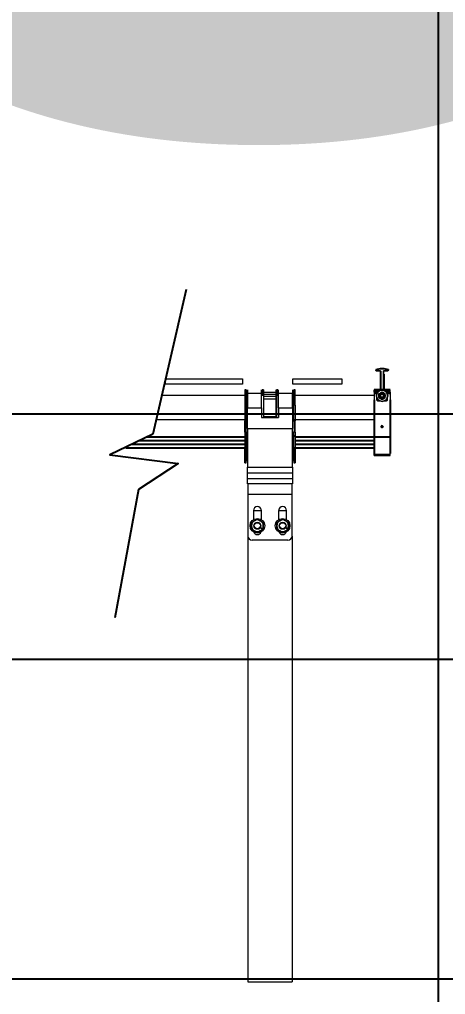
# Model space of a CAD drawing. Header units: feet. Extents: x -17 to 453, y -41 to 31.
# Drawn here: x 75.38 to 77.59, y 3.27 to 8.33 of the extents above; entities that cross this region are included whole.
import ezdxf
from ezdxf.enums import TextEntityAlignment as Align

# ---------------------------------------------------------------- set-up
doc = ezdxf.new("R2018")
doc.units = ezdxf.units.FT
doc.header["$MEASUREMENT"] = 0
for name, color, linetype in [('ATI CENTER SUPPORT', 7, 'Continuous'), ('ATI_EARTH', 34, 'Continuous'), ('DC STRING CABLES', 30, 'Continuous'), ('G-ANNO-TEXT', 1, 'Continuous')]:
    doc.layers.add(name, color=color, linetype=linetype)
doc.layers.add('G-NPLT', color=67, linetype='Continuous', plot=False)
doc.styles.add('NEI-A', font='arial.ttf')
doc.styles.get("Standard").update_dxf_attribs({"font": 'arial.ttf'})

# ---------------------------------------------------------------- blocks, each defined once
blk = doc.blocks.new('DETAIL_TITLE')
at = {"style": 'NEI-A', "flags": 8}
blk.add_attdef('#', text='', height=0.2, dxfattribs=at).set_placement((0.5922, -0.5109), align=Align.MIDDLE_CENTER)
at = {"lineweight": 30, "style": '', "flags": 104}
blk.add_attdef('DETAIL_TITLE', text='', height=0.2, dxfattribs=at).set_placement((0.9099, -0.5251), align=Align.BOTTOM_LEFT)
at = {"style": 'NEI-A'}
for tag, p in [('SCALE:', (0.9386, -0.7379)), ('1"_=_', (1.5474, -0.7379))]:
    blk.add_attdef(tag, text='', height=0.1, dxfattribs=at).set_placement(p, align=Align.BOTTOM_LEFT)
blk = doc.blocks.new('CLAMP')
at = {"color": 3, "linetype": 'Continuous', "lineweight": 15}
for p, q in [((-0.0144, 0.1299), (-0.0144, 0.1287)), ((-0.0048, 0.1326), (-0.0142, 0.1302)), ((-0.0048, 0.1315), (-0.0142, 0.129)), ((-0.0142, 0.1302), (-0.0142, 0.129)), ((-0.0131, 0.1275), (-0.004, 0.1275)), ((-0.0048, 0.1326), (-0.0048, 0.1315)), ((0.0048, 0.1326), (-0.0048, 0.1326)), ((0.0048, 0.1315), (-0.0048, 0.1315)), ((-0.0032, 0.1267), (-0.0032, 0.091)), ((0.0032, 0.1242), (0.0032, 0.1267)), ((0.0032, 0.091), (0.0032, 0.1242)), ((0.004, 0.1275), (0.0131, 0.1275)), ((0.0048, 0.1326), (0.0048, 0.1315)), ((0.0142, 0.1302), (0.0048, 0.1326)), ((0.0142, 0.129), (0.0048, 0.1315)), ((0.0142, 0.1302), (0.0142, 0.129)), ((0.0144, 0.1299), (0.0144, 0.1287)), ((-0.0032, 0.0921), (-0.0037, 0.0916)), ((-0.0037, 0.0916), (-0.0037, 0.0905)), ((-0.0037, 0.0916), (-0.0037, 0.0916)), ((-0.0032, 0.091), (-0.0037, 0.0905)), ((-0.0037, 0.0905), (-0.0032, 0.09)), ((-0.0032, 0.09), (-0.0032, 0.0851)), ((0.0032, 0.0921), (0.0037, 0.0916)), ((0.0032, 0.091), (0.0037, 0.0905)), ((0.0037, 0.0905), (0.0032, 0.09)), ((0.0032, 0.0839), (0.0032, 0.09)), ((0.0037, 0.0916), (0.0037, 0.0905)), ((0.0037, 0.0916), (0.0037, 0.0916)), ((-0.0182, 0.0808), (-0.0182, 0.0839)), ((-0.0182, 0.0782), (-0.0182, 0.0808)), ((-0.0182, 0.0808), (-0.0117, 0.0808)), ((-0.0182, 0.0782), (-0.0182, 0.0778)), ((-0.0182, 0.0782), (-0.0117, 0.0782)), ((-0.0182, 0.0778), (-0.0182, 0.0758)), ((-0.0117, 0.0778), (-0.0182, 0.0778)), ((-0.0182, 0.0758), (-0.0182, -0.0236)), ((-0.0117, 0.0758), (-0.0182, 0.0758)), ((-0.0117, 0.0828), (-0.0117, 0.0821)), ((-0.0117, 0.0821), (-0.0117, 0.0755)), ((-0.0072, 0.0839), (-0.0102, 0.0837)), ((-0.0102, 0.0839), (-0.0102, 0.0837)), ((-0.0036, 0.0766), (-0.0072, 0.0745)), ((-0.0072, 0.0704), (-0.0072, 0.0745)), ((-0.0072, 0.0662), (-0.0072, 0.0704)), ((-0.0035, 0.0851), (-0.0049, 0.0851)), ((-0.0035, 0.0851), (-0.0049, 0.0851)), ((-0.0049, 0.0848), (-0.0041, 0.0848)), ((-0.0041, 0.0841), (-0.0049, 0.084)), ((-0.0041, 0.0848), (-0.0041, 0.0841)), ((0, 0.0787), (-0.0036, 0.0766)), ((0.0036, 0.0766), (0, 0.0787)), ((0.0072, 0.0745), (0.0036, 0.0766)), ((0.0102, 0.0837), (0.0072, 0.0839)), ((0.0072, 0.0704), (0.0072, 0.0745)), ((0.0072, 0.0662), (0.0072, 0.0704)), ((0.0102, 0.0839), (0.0102, 0.0837)), ((0.0117, 0.0828), (0.0117, 0.0821)), ((0.0117, 0.0755), (0.0117, 0.0821)), ((0.0117, 0.0808), (0.0182, 0.0808)), ((0.0117, 0.0782), (0.0182, 0.0782)), ((0.0182, 0.0778), (0.0117, 0.0778)), ((0.0182, 0.0758), (0.0117, 0.0758)), ((0.0182, 0.0808), (0.0182, 0.0839)), ((0.0182, 0.0782), (0.0182, 0.0808)), ((0.0182, 0.0782), (0.0182, 0.0778)), ((0.0182, 0.0778), (0.0182, 0.0758)), ((0.0182, 0.0758), (0.0182, -0.0236)), ((-0.0117, 0.0652), (-0.0117, 0.0605)), ((-0.0101, 0.0589), (-0.0056, 0.0589)), ((-0.0072, 0.0662), (-0.0036, 0.0642)), ((-0.0036, 0.0642), (0, 0.0621)), ((0, 0.0621), (0.0036, 0.0642)), ((0.0036, 0.0642), (0.0072, 0.0662)), ((0.0056, 0.0589), (0.0101, 0.0589)), ((0.0117, 0.0605), (0.0117, 0.0652)), ((0.0182, -0.0236), (-0.0182, -0.0236)), ((-0.0182, -0.0633), (-0.0182, -0.0236)), ((0.0182, -0.0633), (0.0182, -0.0236)), ((0.0182, -0.0633), (-0.0182, -0.0633)), ((-0.0182, -0.0657), (-0.0182, -0.0633)), ((0.0182, -0.0657), (-0.0182, -0.0657)), ((0.0182, -0.0657), (0.0182, -0.0633))]:
    blk.add_line(p, q, dxfattribs=at)
at = {"color": 3}
for p, q in [((-0.0182, 0.0839), (0.0182, 0.0839)), ((-0.0182, 0.0612), (-0.0182, -0.0612))]:
    blk.add_line(p, q, dxfattribs=at)
at = {"color": 3, "linetype": 'Continuous', "lineweight": 15}
for radius in [0.0128, 0.0048, 0.0036]:
    blk.add_circle((0, 0.0704), radius, dxfattribs=at)
at = {"color": 3}
blk.add_circle((0, 0), 0.00147, dxfattribs=at)
at = {"color": 3, "linetype": 'Continuous', "lineweight": 15}
for centre, radius, start, end in [((-0.0141, 0.1299), 0.0003, 104.672, 179.9818), ((-0.0141, 0.1287), 0.0003, 104.672, 179.9818), ((-0.0131, 0.1287), 0.00128, 180.0273, 270.0273), ((-0.004, 0.1267), 0.000799, 0.0273, 90.0273), ((0.004, 0.1267), 0.000799, 89.9727, 179.9727), ((0.0131, 0.1287), 0.00128, 269.9727, 359.9727), ((0.0141, 0.1299), 0.0003, 0.0182, 75.328), ((0.0141, 0.1287), 0.0003, 0.0182, 75.328), ((-0.0103, 0.0829), 0.00139, 133.1103, 183.5333), ((-0.0101, 0.0821), 0.0016, 93.3224, 179.9748), ((0, 0.0704), 0.00719, 120, 180), ((0, 0.0704), 0.00719, 180, 240), ((-0.0042, 0.0851), 0.00101, 273.3224, 359.9748), ((0, 0.0704), 0.00719, 60, 120), ((0, 0.0704), 0.00719, 0, 60), ((0, 0.0704), 0.00719, 300, 0), ((0.0101, 0.0821), 0.0016, 0.0252, 86.6776), ((0.0102, 0.0828), 0.00154, 359.0792, 44.4283), ((-0.0101, 0.0605), 0.0016, 180.0273, 270.0273), ((0, 0.0704), 0.00719, 240, 300), ((0.0101, 0.0605), 0.0016, 269.9727, 359.9727)]:
    blk.add_arc(centre, radius, start, end, dxfattribs=at)
blk.add_ellipse((-0.0042, 0.0859), major_axis=(0, 0.00107), ratio=0.942202, start_param=3.200091, end_param=4.712389, dxfattribs=at)
blk = doc.blocks.new('BEARING COLUMN')
at = {"color": 253, "linetype": 'Continuous', "lineweight": 15}
for p, q in [((-0.0543, 0.0835), (-0.0575, 0.0835)), ((-0.0575, 0.0835), (-0.0575, 0.0488)), ((-0.0543, 0.0835), (-0.0543, 0.0488)), ((-0.0512, 0.0781), (-0.0543, 0.0781)), ((-0.0512, 0.0839), (-0.0512, 0.0762)), ((-0.0512, 0.0762), (-0.0192, 0.0762)), ((-0.0512, 0.0755), (-0.0512, 0.0762)), ((-0.0192, 0.0755), (-0.0512, 0.0755)), ((-0.0512, 0.0755), (-0.0512, 0.0431)), ((-0.0192, 0.0762), (-0.0192, 0.0839)), ((-0.0181, 0.0781), (-0.0192, 0.0781)), ((-0.0192, 0.0755), (-0.0192, 0.0762)), ((-0.0192, 0.0431), (-0.0192, 0.0755)), ((-0.0149, 0.0835), (-0.0181, 0.0835)), ((-0.0181, 0.0835), (-0.0181, 0.0778)), ((-0.0149, 0.0778), (-0.0181, 0.0778)), ((-0.0181, 0.0778), (-0.0181, 0.072)), ((-0.0149, 0.072), (-0.0181, 0.072)), ((-0.0149, 0.0835), (-0.0149, 0.0778)), ((-0.0149, 0.0778), (-0.0149, 0.072)), ((-0.0149, 0.072), (-0.0149, 0.021)), ((-0.0141, 0.0784), (-0.0141, 0.0839)), ((-0.0141, 0.0784), (0.0141, 0.0784)), ((-0.0141, 0.0737), (-0.0141, 0.0784)), ((-0.0141, 0.0737), (0.0141, 0.0737)), ((-0.0141, 0.0691), (-0.0141, 0.0737)), ((-0.0141, 0.0691), (0.0141, 0.0691)), ((-0.0141, 0.0634), (-0.0141, 0.0691)), ((0.0141, 0.0784), (0.0141, 0.0839)), ((0.0141, 0.0737), (0.0141, 0.0784)), ((0.0141, 0.0691), (0.0141, 0.0737)), ((0.0141, 0.0634), (0.0141, 0.0691)), ((0.0181, 0.0835), (0.0149, 0.0835)), ((0.0149, 0.0835), (0.0149, 0.0778)), ((0.0149, 0.0778), (0.0181, 0.0778)), ((0.0149, 0.0778), (0.0149, 0.072)), ((0.0149, 0.072), (0.0149, 0.021)), ((0.0149, 0.072), (0.0181, 0.072)), ((0.0181, 0.0835), (0.0181, 0.0778)), ((0.0192, 0.0781), (0.0181, 0.0781)), ((0.0181, 0.0778), (0.0181, 0.072)), ((0.0192, 0.0762), (0.0192, 0.0839)), ((0.0192, 0.0762), (0.0512, 0.0762)), ((0.0192, 0.0755), (0.0192, 0.0762)), ((0.0512, 0.0755), (0.0192, 0.0755)), ((0.0192, 0.0431), (0.0192, 0.0755)), ((0.0512, 0.0839), (0.0512, 0.0762)), ((0.0543, 0.0781), (0.0512, 0.0781)), ((0.0512, 0.0762), (0.0512, 0.0755)), ((0.0512, 0.0431), (0.0512, 0.0755)), ((0.0575, 0.0835), (0.0543, 0.0835)), ((0.0543, 0.0488), (0.0543, 0.0835)), ((0.0575, 0.0488), (0.0575, 0.0835)), ((-0.0543, 0.0488), (-0.0575, 0.0488)), ((-0.0575, 0.0488), (-0.0575, 0.0131)), ((-0.0543, 0.0488), (-0.0543, 0.0131)), ((-0.0141, 0.0612), (-0.0149, 0.0612)), ((-0.0141, 0.0581), (-0.0149, 0.0581)), ((-0.0141, 0.0634), (0.0141, 0.0634)), ((-0.0141, 0.0228), (-0.0141, 0.0634)), ((0.0141, 0.0228), (0.0141, 0.0634)), ((0.0149, 0.0612), (0.0141, 0.0612)), ((0.0149, 0.0581), (0.0141, 0.0581)), ((0.0575, 0.0488), (0.0543, 0.0488)), ((0.0543, 0.0131), (0.0543, 0.0488)), ((0.0575, 0.0488), (0.0575, 0.0131)), ((-0.0512, 0.0431), (-0.0192, 0.0431)), ((-0.0512, -0.0042), (-0.0512, 0.0431)), ((-0.0192, 0.0431), (-0.0192, 0.0211)), ((-0.0141, 0.0284), (-0.0149, 0.0284)), ((-0.0141, 0.0228), (0.0141, 0.0228)), ((-0.0141, 0.0218), (-0.0141, 0.0228)), ((0.0149, 0.0284), (0.0141, 0.0284)), ((0.0141, 0.0218), (0.0141, 0.0228)), ((0.0192, 0.0431), (0.0192, 0.0211)), ((0.0192, 0.0431), (0.0512, 0.0431)), ((0.0512, 0.0431), (0.0512, -0.0042)), ((-0.0543, 0.0131), (-0.0575, 0.0131)), ((-0.0575, -0.0125), (-0.0575, 0.0131)), ((-0.0549, 0.0131), (-0.0549, -0.0125)), ((-0.0543, 0.0131), (-0.0512, 0.0131)), ((-0.0192, 0.0211), (0.0192, 0.0211)), ((-0.0141, 0.0218), (0.0141, 0.0218)), ((-0.0141, 0.0211), (-0.0141, 0.0218)), ((0.0141, 0.0211), (0.0141, 0.0218)), ((0.0512, 0.0131), (0.0543, 0.0131)), ((0.0575, 0.0131), (0.0543, 0.0131)), ((0.0549, 0.0131), (0.0549, -0.0125)), ((0.0575, -0.0125), (0.0575, 0.0131)), ((-0.0575, -0.0125), (-0.0575, -0.0482)), ((-0.0535, -0.0125), (-0.0575, -0.0125)), ((-0.0535, -0.0125), (-0.0512, -0.0125)), ((-0.0535, -0.0125), (-0.0535, -0.0775)), ((-0.0512, -0.0042), (0.0512, -0.0042)), ((-0.0512, -0.0042), (-0.0512, -0.0921)), ((0.0512, -0.0921), (0.0512, -0.0042)), ((0.0512, -0.0125), (0.0535, -0.0125)), ((0.0575, -0.0125), (0.0535, -0.0125)), ((0.0535, -0.0775), (0.0535, -0.0125)), ((0.0575, -0.0125), (0.0575, -0.0482)), ((-0.0543, -0.023), (-0.0543, -0.0482)), ((0.0543, -0.0482), (0.0543, -0.023)), ((-0.0543, -0.0482), (-0.0575, -0.0482)), ((-0.0575, -0.0829), (-0.0575, -0.0482)), ((-0.0543, -0.0829), (-0.0543, -0.0482)), ((0.0575, -0.0482), (0.0543, -0.0482)), ((0.0543, -0.0482), (0.0543, -0.0829)), ((0.0575, -0.0482), (0.0575, -0.0829)), ((-0.0575, -0.0829), (-0.0543, -0.0829)), ((-0.0535, -0.0775), (-0.0512, -0.0775)), ((0.0512, -0.0775), (0.0535, -0.0775)), ((0.0543, -0.0829), (0.0575, -0.0829)), ((-0.0512, -0.0921), (0.0512, -0.0921)), ((-0.0512, -0.1056), (-0.0512, -0.0921)), ((-0.0512, -0.1056), (0.0512, -0.1056)), ((-0.0512, -0.1182), (-0.0512, -0.1056)), ((0.0512, -0.0921), (0.0512, -0.1056)), ((0.0512, -0.1056), (0.0512, -0.1182)), ((-0.0512, -0.1182), (0.0512, -0.1182)), ((-0.0512, -0.13), (-0.0512, -0.1182)), ((-0.0512, -0.13), (0.0512, -0.13)), ((-0.0512, -0.1308), (-0.0512, -0.13)), ((0.0512, -0.1308), (-0.0512, -0.1308)), ((-0.0504, -0.1308), (-0.0504, -0.1548)), ((0.0504, -0.1548), (0.0504, -0.1308)), ((0.0512, -0.1182), (0.0512, -0.13)), ((0.0512, -0.13), (0.0512, -0.1308)), ((0.0504, -0.1548), (-0.0504, -0.1548)), ((-0.0504, -0.1548), (-0.0504, -0.2494)), ((0.0504, -0.2494), (0.0504, -0.1548)), ((-0.0379, -0.1915), (-0.0379, -0.2121)), ((-0.0378, -0.191), (-0.0197, -0.191)), ((-0.0197, -0.2121), (-0.0197, -0.1915)), ((0.0197, -0.191), (0.0378, -0.191)), ((0.0197, -0.1915), (0.0197, -0.2121)), ((0.0379, -0.2121), (0.0379, -0.1915)), ((-0.042, -0.2185), (-0.0354, -0.2147)), ((-0.042, -0.2261), (-0.042, -0.2185)), ((-0.0354, -0.2147), (-0.0288, -0.2108)), ((-0.0288, -0.2108), (-0.0222, -0.2147)), ((-0.0222, -0.2147), (-0.0155, -0.2185)), ((-0.0155, -0.2185), (-0.0155, -0.2261)), ((0.0155, -0.2185), (0.0222, -0.2147)), ((0.0155, -0.2261), (0.0155, -0.2185)), ((0.0222, -0.2147), (0.0288, -0.2108)), ((0.0288, -0.2108), (0.0354, -0.2147)), ((0.0354, -0.2147), (0.042, -0.2185)), ((0.042, -0.2185), (0.042, -0.2261)), ((-0.042, -0.2338), (-0.042, -0.2261)), ((-0.0354, -0.2376), (-0.042, -0.2338)), ((-0.0288, -0.2414), (-0.0354, -0.2376)), ((-0.0222, -0.2376), (-0.0288, -0.2414)), ((-0.0155, -0.2338), (-0.0222, -0.2376)), ((-0.0216, -0.2297), (-0.0221, -0.2306)), ((-0.0221, -0.2306), (-0.0207, -0.2314)), ((-0.0216, -0.2297), (-0.0202, -0.2305)), ((-0.0202, -0.2305), (-0.0207, -0.2314)), ((-0.0207, -0.2314), (-0.0189, -0.2324)), ((-0.0202, -0.2305), (-0.0184, -0.2316)), ((-0.0184, -0.2316), (-0.0189, -0.2324)), ((-0.0155, -0.2261), (-0.0155, -0.2338)), ((0.0155, -0.2338), (0.0155, -0.2261)), ((0.0222, -0.2376), (0.0155, -0.2338)), ((0.0288, -0.2414), (0.0222, -0.2376)), ((0.0354, -0.2376), (0.0288, -0.2414)), ((0.042, -0.2338), (0.0354, -0.2376)), ((0.036, -0.2297), (0.0355, -0.2306)), ((0.0355, -0.2306), (0.0369, -0.2314)), ((0.036, -0.2297), (0.0374, -0.2305)), ((0.0374, -0.2305), (0.0369, -0.2314)), ((0.0369, -0.2314), (0.0387, -0.2324)), ((0.0374, -0.2305), (0.0392, -0.2316)), ((0.0392, -0.2316), (0.0387, -0.2324)), ((0.042, -0.2261), (0.042, -0.2338)), ((-0.0504, -0.2494), (-0.0504, -1.2658)), ((0.0408, -0.259), (-0.0408, -0.259)), ((0.0504, -0.2494), (0.0504, -1.2658)), ((-0.0504, -1.2658), (0.0504, -1.2658))]:
    blk.add_line(p, q, dxfattribs=at)
at = {"color": 253, "linetype": 'Continuous', "lineweight": 15, "flags": 128}
for points in [[(-0.0543, -0.023), (-0.0542, -0.0214), (-0.0539, -0.0151), (-0.0538, -0.0142), (-0.0538, -0.0136), (-0.0537, -0.0132), (-0.0536, -0.013), (-0.0536, -0.0128), (-0.0536, -0.0127), (-0.0536, -0.0126), (-0.0535, -0.0126), (-0.0535, -0.0125), (-0.0535, -0.0125), (-0.0535, -0.0125), (-0.0535, -0.0125), (-0.0535, -0.0125)], [(0.0535, -0.0125), (0.0535, -0.0125), (0.0535, -0.0125), (0.0535, -0.0125), (0.0536, -0.0126), (0.0537, -0.0131), (0.0539, -0.015), (0.0543, -0.023)]]:
    blk.add_lwpolyline(points, dxfattribs=at)
at = {"color": 253, "linetype": 'Continuous', "lineweight": 15}
for centre, radius in [((-0.0288, -0.2261), 0.0167), ((-0.0288, -0.2261), 0.00806), ((-0.0288, -0.2261), 0.00709), ((0.0288, -0.2261), 0.0167), ((0.0288, -0.2261), 0.00806), ((0.0288, -0.2261), 0.00709)]:
    blk.add_circle(centre, radius, dxfattribs=at)
for centre, radius, start, end in [((-0.0535, -0.0783), 0.0008, 90, 180), ((0.0535, -0.0783), 0.0008, 0, 90), ((-0.0288, -0.1915), 0.00907, 0, 180), ((0.0288, -0.1915), 0.00907, 0, 180), ((-0.0288, -0.2261), 0.0133, 120, 180), ((-0.0288, -0.2261), 0.0133, 60, 120), ((-0.0288, -0.2261), 0.0133, 0, 60), ((0.0288, -0.2261), 0.0133, 120, 180), ((0.0288, -0.2261), 0.0133, 60, 120), ((0.0288, -0.2261), 0.0133, 0, 60), ((-0.0288, -0.2261), 0.0133, 180, 240), ((-0.0288, -0.2369), 0.00907, 205.0309, 334.9691), ((-0.0288, -0.2261), 0.0133, 240, 300), ((-0.0288, -0.2261), 0.0133, 300, 0), ((0.0288, -0.2261), 0.0133, 180, 240), ((0.0288, -0.2369), 0.00907, 205.0354, 334.9646), ((0.0288, -0.2261), 0.0133, 240, 300), ((0.0288, -0.2261), 0.0133, 300, 0), ((-0.0408, -0.2494), 0.0096, 180, 270), ((0.0408, -0.2494), 0.0096, 270, 0)]:
    blk.add_arc(centre, radius, start, end, dxfattribs=at)

msp = doc.modelspace()

# ---------------------------------------------------------------- linework, layer by layer
at = {"color": 7}
msp.add_lwpolyline([(76.24573, 6.93036), (76.07237, 6.17983), (75.84984, 6.07346), (76.20513, 6.02783), (75.99846, 5.89323), (75.87523, 5.22671)], dxfattribs=at)
at = {"layer": 'ATI CENTER SUPPORT', "color": 2}
for p, q in [((77.25299, 6.49034), (77.25299, 6.4099)), ((77.27028, 6.49034), (77.27028, 6.4099))]:
    msp.add_line(p, q, dxfattribs=at)
at = {"layer": 'ATI CENTER SUPPORT', "color": 1}
msp.add_line((77.26914, 6.49034), (77.26914, 6.4099), dxfattribs=at)
at = {"layer": 'ATI CENTER SUPPORT', "color": 8, "linetype": 'Continuous', "lineweight": 15}
for p, q in [((76.11904, 6.3819), (76.56414, 6.3819)), ((76.63692, 6.3819), (76.64856, 6.3819)), ((76.71261, 6.3819), (76.72425, 6.3819)), ((76.79703, 6.3819), (77.22035, 6.3819)), ((77.30292, 6.3819), (77.3028, 6.3819)), ((76.08993, 6.25585), (76.56414, 6.25585)), ((76.79703, 6.25585), (77.22035, 6.25585)), ((77.30292, 6.25585), (77.30201, 6.25585))]:
    msp.add_line(p, q, dxfattribs=at)
at = {"layer": 'ATI CENTER SUPPORT', "color": 1, "extrusion": (0, -1, 0), "const_width": 4.44955, "elevation": -6.49034}
for points in [[(76.1455, 0), (77.25299, 0)], [(77.27028, 0), (77.3351, 0)]]:
    msp.add_lwpolyline(points, dxfattribs=at)
at = {"layer": 'ATI CENTER SUPPORT', "color": 2, "extrusion": (-1, 0, -1.22465e-16), "const_width": 4.44955, "elevation": -77.25412}
msp.add_lwpolyline([(-6.4099, 0), (-6.49034, 0)], dxfattribs=at)
at = {"layer": 'ATI CENTER SUPPORT', "color": 1, "extrusion": (1, 0, 1.22465e-16), "const_width": 4.44955, "elevation": 77.26914}
msp.add_lwpolyline([(6.4099, 0), (6.49034, 0)], dxfattribs=at)
at = {"layer": 'ATI CENTER SUPPORT', "color": 2, "extrusion": (1, 0, 1.22465e-16), "const_width": 4.44955, "elevation": 77.26914}
msp.add_lwpolyline([(6.4099, 0), (6.49034, 0)], dxfattribs=at)
at = {"layer": 'ATI CENTER SUPPORT', "color": 8, "linetype": 'Continuous', "lineweight": 15}
for points in [[(76.13871, 6.46759), (76.53775, 6.46759), (76.53775, 6.43991), (76.13871, 6.43991)], [(76.79843, 6.46759), (77.05278, 6.46759), (77.05278, 6.43991), (76.79843, 6.43991)]]:
    msp.add_lwpolyline(points, close=True, dxfattribs=at)
at = {"layer": 'ATI CENTER SUPPORT', "color": 1, "extrusion": (0, 1, 0), "const_width": 4.44955, "elevation": 6.4099}
for points in [[(-76.1455, 0), (-77.25299, 0)], [(-77.27028, 0), (-77.3351, 0)]]:
    msp.add_lwpolyline(points, dxfattribs=at)
at = {"layer": 'ATI_EARTH', "color": 7}
msp.add_lwpolyline([(66.76685, 3.35561), (88.3762, 3.35561)], dxfattribs=at)
at = {"layer": 'DC STRING CABLES', "flags": 128}
for points in [[(75.96253, 6.12732), (76.54987, 6.12732)], [(76.00208, 6.14623), (76.54987, 6.14623)], [(76.04164, 6.16514), (76.54987, 6.16514)], [(76.8113, 6.16514), (77.30058, 6.16514)], [(76.8113, 6.14623), (77.22035, 6.14623)], [(76.8113, 6.12732), (77.22035, 6.12732)], [(77.30292, 6.14623), (77.30167, 6.14623)], [(77.30292, 6.12732), (77.30167, 6.12732)], [(75.93322, 6.10842), (76.54987, 6.10842)], [(76.8113, 6.10842), (77.22035, 6.10842)], [(77.30292, 6.10842), (77.30167, 6.10842)]]:
    msp.add_lwpolyline(points, dxfattribs=at)
at = {"layer": 'G-NPLT'}
msp.add_lwpolyline([(77.55425, -12.80943), (77.55425, 10.31345)], dxfattribs=at)

# ---------------------------------------------------------------- block references
at = {"layer": 'ATI CENTER SUPPORT', "yscale": 2.275051939133412, "zscale": 2.275051939133412}
for p, xscale in [((77.26143, 6.219), -2.275051939133412), ((77.26184, 6.219), 2.275051939133412)]:
    msp.add_blockref('CLAMP', p, dxfattribs=dict(at, xscale=xscale))
at = {"layer": 'ATI CENTER SUPPORT', "color": 8, "linetype": 'Continuous', "lineweight": 15, "xscale": 2.275051939133412, "yscale": 2.275051939133412, "zscale": 2.275051939133412}
msp.add_blockref('BEARING COLUMN', (76.68058, 6.219), dxfattribs=at)
at = {"layer": 'G-ANNO-TEXT'}
ref = msp.add_blockref('DETAIL_TITLE', (9.90128, 15.51621), dxfattribs=at)
lines = msp.add_mtext('{\\LSTEEL SUPPORT POST GROUNDING (BELOW GRADE)}', dxfattribs={"layer": '0', "insert": (10.81118, 15.29107), "char_height": 7.5055471, "attachment_point": 1})
ref.add_attrib('DETAIL_TITLE', '', (10.81118, 15.29107)).embed_mtext(lines)
ref = msp.add_blockref('DETAIL_TITLE', (0.15596, 15.44212), dxfattribs=at)
lines = msp.add_mtext('{\\LMECHANICAL COMPRESSION SPLIT BOLT "TEE" CONNECTION}', dxfattribs={"layer": '0', "insert": (1.06586, 15.21699), "char_height": 8.503693, "attachment_point": 1})
ref.add_attrib('DETAIL_TITLE', '', (1.06586, 15.21699)).embed_mtext(lines)

doc.saveas('drawing.dxf')
